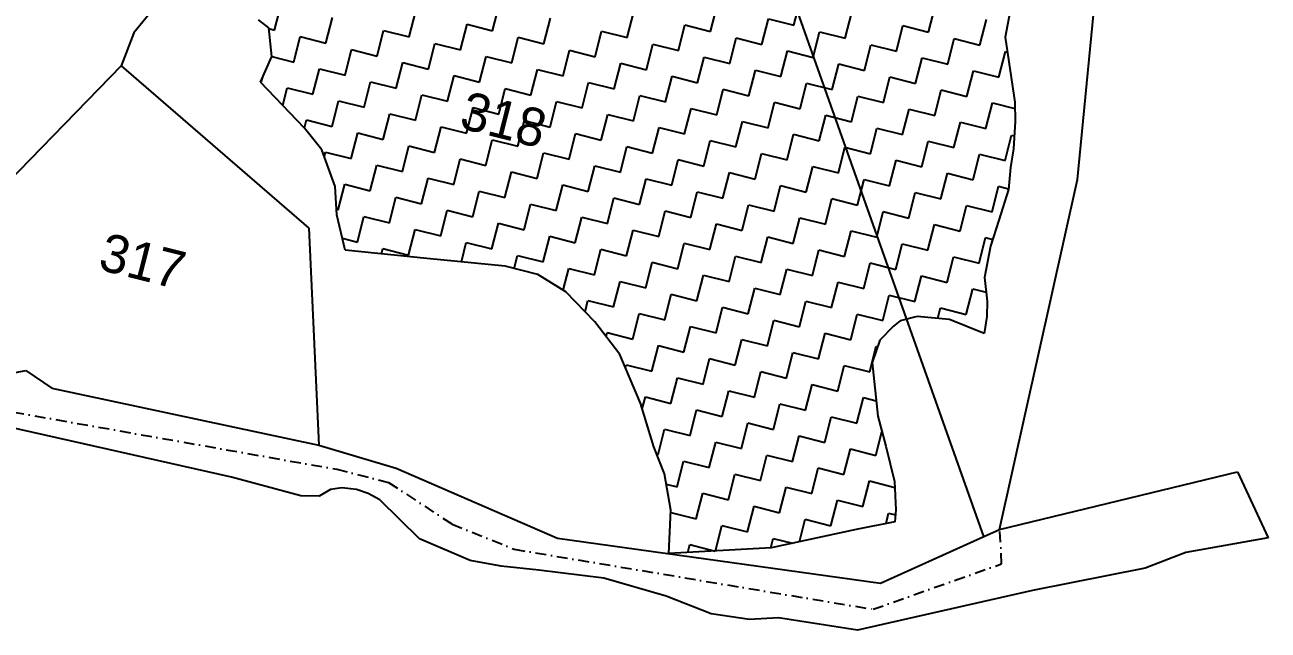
# Model space of a CAD drawing. Header units: metres. Extents: x 281097 to 285452, y 2029380 to 2031700.
# Drawn here: x 283228 to 283809, y 2029474 to 2029757 of the extents above; entities that cross this region are included whole.
import ezdxf
from ezdxf.enums import TextEntityAlignment as Align

# ---------------------------------------------------------------- set-up
doc = ezdxf.new("R2010")
doc.units = ezdxf.units.M
doc.header["$MEASUREMENT"] = 0
doc.linetypes.add('DASHDOT', pattern=[1, 0.5, -0.25, 0, -0.25])
for name, color, linetype in [('OFF', 1, 'Continuous'), ('POLY_HATCH', 12, 'Continuous'), ('POLY_PARCEL', 6, 'Continuous'), ('POLY_WATER', 4, 'Continuous'), ('TEXT_PARCEL', 7, 'Continuous'), ('V_BOUND_LINE', 7, 'Continuous'), ('V_BOUND_STREAM_LINE', 7, 'DASHDOT')]:
    doc.layers.add(name, color=color, linetype=linetype)
doc.styles.add('TEXT_MAP', font='', dxfattribs={"height": 2.5})
doc.styles.get('TEXT_MAP').set_extended_font_data('Kruti Dev 050')

msp = doc.modelspace()

# ---------------------------------------------------------------- linework, layer by layer
at = {"layer": 'OFF'}
msp.add_line((283794.21, 2029547.94), (283808.57, 2029517.1), dxfattribs=at)
at = {"layer": 'POLY_HATCH', "linetype": 'Continuous'}
for p, q in [((283344.46, 2029754.18), (283347.49, 2029766.15)), ((283407.35, 2029750.98), (283410.38, 2029762.96)), ((283446.29, 2029753.86), (283449.32, 2029765.83)), ((283548.12, 2029753.54), (283551.15, 2029765.51)), ((283587.07, 2029756.41), (283590.1, 2029768.39)), ((283649.95, 2029753.22), (283652.99, 2029765.19)), ((283368.4, 2029748.11), (283371.43, 2029760.08)), ((283470.23, 2029747.79), (283473.26, 2029759.76)), ((283509.18, 2029750.67), (283512.21, 2029762.64)), ((283572.06, 2029747.48), (283575.1, 2029759.45)), ((283575.1, 2029759.45), (283587.07, 2029756.41)), ((283611.01, 2029750.35), (283614.04, 2029762.32)), ((283673.9, 2029747.16), (283676.93, 2029759.13)), ((283341.76, 2029754.86), (283344.46, 2029754.18)), ((283392.34, 2029742.05), (283395.38, 2029754.02)), ((283395.38, 2029754.02), (283407.35, 2029750.98)), ((283431.29, 2029744.92), (283434.32, 2029756.89)), ((283434.32, 2029756.89), (283446.29, 2029753.86)), ((283494.17, 2029741.73), (283497.21, 2029753.7)), ((283497.21, 2029753.7), (283509.18, 2029750.67)), ((283533.12, 2029744.6), (283536.15, 2029756.57)), ((283536.15, 2029756.57), (283548.12, 2029753.54)), ((283596.01, 2029741.41), (283599.04, 2029753.38)), ((283599.04, 2029753.38), (283611.01, 2029750.35)), ((283634.95, 2029744.28), (283637.98, 2029756.26)), ((283637.98, 2029756.26), (283649.95, 2029753.22)), ((283353.4, 2029739.17), (283356.43, 2029751.14)), ((283356.43, 2029751.14), (283368.4, 2029748.11)), ((283416.28, 2029735.98), (283419.32, 2029747.95)), ((283419.32, 2029747.95), (283431.29, 2029744.92)), ((283455.23, 2029738.85), (283458.26, 2029750.83)), ((283458.26, 2029750.83), (283470.23, 2029747.79)), ((283518.12, 2029735.66), (283521.15, 2029747.63)), ((283521.15, 2029747.63), (283533.12, 2029744.6)), ((283557.06, 2029738.54), (283560.09, 2029750.51)), ((283560.09, 2029750.51), (283572.06, 2029747.48)), ((283619.95, 2029735.35), (283622.98, 2029747.32)), ((283622.98, 2029747.32), (283634.95, 2029744.28)), ((283658.89, 2029738.22), (283661.92, 2029750.19)), ((283661.92, 2029750.19), (283673.9, 2029747.16)), ((283343.16, 2029741.77), (283353.4, 2029739.17)), ((283377.34, 2029733.11), (283380.37, 2029745.08)), ((283380.37, 2029745.08), (283392.34, 2029742.05)), ((283440.23, 2029729.92), (283443.26, 2029741.89)), ((283443.26, 2029741.89), (283455.23, 2029738.85)), ((283479.17, 2029732.79), (283482.2, 2029744.76)), ((283482.2, 2029744.76), (283494.17, 2029741.73)), ((283542.06, 2029729.6), (283545.09, 2029741.57)), ((283545.09, 2029741.57), (283557.06, 2029738.54)), ((283581, 2029732.47), (283584.04, 2029744.44)), ((283584.04, 2029744.44), (283596.01, 2029741.41)), ((283643.89, 2029729.28), (283646.92, 2029741.25)), ((283646.92, 2029741.25), (283658.89, 2029738.22)), ((283682.83, 2029732.16), (283685.87, 2029744.13)), ((283685.87, 2029744.13), (283686.77, 2029743.9)), ((283362.34, 2029724.17), (283365.37, 2029736.14)), ((283365.37, 2029736.14), (283377.34, 2029733.11)), ((283401.28, 2029727.04), (283404.31, 2029739.01)), ((283404.31, 2029739.01), (283416.28, 2029735.98)), ((283464.17, 2029723.85), (283467.2, 2029735.82)), ((283467.2, 2029735.82), (283479.17, 2029732.79)), ((283503.11, 2029726.73), (283506.15, 2029738.7)), ((283506.15, 2029738.7), (283518.12, 2029735.66)), ((283566, 2029723.53), (283569.03, 2029735.51)), ((283569.03, 2029735.51), (283581, 2029732.47)), ((283604.94, 2029726.41), (283607.98, 2029738.38)), ((283607.98, 2029738.38), (283619.95, 2029735.35)), ((283667.83, 2029723.22), (283670.86, 2029735.19)), ((283670.86, 2029735.19), (283682.83, 2029732.16)), ((283338.04, 2029730.32), (283338.39, 2029730.23)), ((283338.39, 2029730.23), (283338.91, 2029732.28)), ((283386.28, 2029718.1), (283389.31, 2029730.07)), ((283389.31, 2029730.07), (283401.28, 2029727.04)), ((283425.22, 2029720.98), (283428.26, 2029732.95)), ((283428.26, 2029732.95), (283440.23, 2029729.92)), ((283488.11, 2029717.79), (283491.14, 2029729.76)), ((283491.14, 2029729.76), (283503.11, 2029726.73)), ((283527.05, 2029720.66), (283530.09, 2029732.63)), ((283530.09, 2029732.63), (283542.06, 2029729.6)), ((283589.94, 2029717.47), (283592.97, 2029729.44)), ((283592.97, 2029729.44), (283604.94, 2029726.41)), ((283628.89, 2029720.34), (283631.92, 2029732.31)), ((283631.92, 2029732.31), (283643.89, 2029729.28)), ((283348.28, 2029718.97), (283350.37, 2029727.2)), ((283350.37, 2029727.2), (283362.34, 2029724.17)), ((283410.22, 2029712.04), (283413.25, 2029724.01)), ((283413.25, 2029724.01), (283425.22, 2029720.98)), ((283449.16, 2029714.91), (283452.2, 2029726.88)), ((283452.2, 2029726.88), (283464.17, 2029723.85)), ((283512.05, 2029711.72), (283515.08, 2029723.69)), ((283515.08, 2029723.69), (283527.05, 2029720.66)), ((283551, 2029714.6), (283554.03, 2029726.57)), ((283554.03, 2029726.57), (283566, 2029723.53)), ((283613.88, 2029711.4), (283616.92, 2029723.38)), ((283616.92, 2029723.38), (283628.89, 2029720.34)), ((283652.83, 2029714.28), (283655.86, 2029726.25)), ((283655.86, 2029726.25), (283667.83, 2029723.22)), ((283371.27, 2029709.17), (283374.31, 2029721.14)), ((283374.31, 2029721.14), (283386.28, 2029718.1)), ((283434.16, 2029705.97), (283437.19, 2029717.95)), ((283437.19, 2029717.95), (283449.16, 2029714.91)), ((283473.11, 2029708.85), (283476.14, 2029720.82)), ((283476.14, 2029720.82), (283488.11, 2029717.79)), ((283535.99, 2029705.66), (283539.03, 2029717.63)), ((283539.03, 2029717.63), (283551, 2029714.6)), ((283574.94, 2029708.53), (283577.97, 2029720.5)), ((283577.97, 2029720.5), (283589.94, 2029717.47)), ((283637.82, 2029705.34), (283640.86, 2029717.31)), ((283640.86, 2029717.31), (283652.83, 2029714.28)), ((283676.77, 2029708.21), (283679.8, 2029720.18)), ((283679.8, 2029720.18), (283690.29, 2029717.53)), ((283358.36, 2029708.46), (283359.3, 2029712.2)), ((283359.3, 2029712.2), (283371.27, 2029709.17)), ((283395.22, 2029703.1), (283398.25, 2029715.07)), ((283398.25, 2029715.07), (283410.22, 2029712.04)), ((283458.1, 2029699.91), (283461.14, 2029711.88)), ((283461.14, 2029711.88), (283473.11, 2029708.85)), ((283497.05, 2029702.78), (283500.08, 2029714.75)), ((283500.08, 2029714.75), (283512.05, 2029711.72)), ((283559.93, 2029699.59), (283562.97, 2029711.56)), ((283562.97, 2029711.56), (283574.94, 2029708.53)), ((283598.88, 2029702.47), (283601.91, 2029714.44)), ((283601.91, 2029714.44), (283613.88, 2029711.4)), ((283661.77, 2029699.28), (283664.8, 2029711.25)), ((283664.8, 2029711.25), (283676.77, 2029708.21)), ((283380.21, 2029694.16), (283383.25, 2029706.13)), ((283383.25, 2029706.13), (283395.22, 2029703.1)), ((283419.16, 2029697.04), (283422.19, 2029709.01)), ((283422.19, 2029709.01), (283434.16, 2029705.97)), ((283482.04, 2029693.84), (283485.08, 2029705.82)), ((283485.08, 2029705.82), (283497.05, 2029702.78)), ((283520.99, 2029696.72), (283524.02, 2029708.69)), ((283524.02, 2029708.69), (283535.99, 2029705.66)), ((283583.88, 2029693.53), (283586.91, 2029705.5)), ((283586.91, 2029705.5), (283598.88, 2029702.47)), ((283622.82, 2029696.4), (283625.85, 2029708.37)), ((283625.85, 2029708.37), (283637.82, 2029705.34)), ((283685.71, 2029693.21), (283688.74, 2029705.18)), ((283688.74, 2029705.18), (283689.99, 2029704.87)), ((283404.15, 2029688.1), (283407.19, 2029700.07)), ((283407.19, 2029700.07), (283419.16, 2029697.04)), ((283443.1, 2029690.97), (283446.13, 2029702.94)), ((283446.13, 2029702.94), (283458.1, 2029699.91)), ((283505.99, 2029687.78), (283509.02, 2029699.75)), ((283509.02, 2029699.75), (283520.99, 2029696.72)), ((283544.93, 2029690.65), (283547.96, 2029702.62)), ((283547.96, 2029702.62), (283559.93, 2029699.59)), ((283607.82, 2029687.46), (283610.85, 2029699.43)), ((283610.85, 2029699.43), (283622.82, 2029696.4)), ((283646.76, 2029690.34), (283649.8, 2029702.31)), ((283649.8, 2029702.31), (283661.77, 2029699.28)), ((283367.66, 2029694.91), (283368.24, 2029697.19)), ((283368.24, 2029697.19), (283380.21, 2029694.16)), ((283428.1, 2029682.03), (283431.13, 2029694)), ((283431.13, 2029694), (283443.1, 2029690.97)), ((283467.04, 2029684.91), (283470.07, 2029696.88)), ((283470.07, 2029696.88), (283482.04, 2029693.84)), ((283529.93, 2029681.72), (283532.96, 2029693.69)), ((283532.96, 2029693.69), (283544.93, 2029690.65)), ((283568.87, 2029684.59), (283571.91, 2029696.56)), ((283571.91, 2029696.56), (283583.88, 2029693.53)), ((283631.76, 2029681.4), (283634.79, 2029693.37)), ((283634.79, 2029693.37), (283646.76, 2029690.34)), ((283670.7, 2029684.27), (283673.74, 2029696.24)), ((283673.74, 2029696.24), (283685.71, 2029693.21)), ((283389.15, 2029679.16), (283392.18, 2029691.13)), ((283392.18, 2029691.13), (283404.15, 2029688.1)), ((283452.04, 2029675.97), (283455.07, 2029687.94)), ((283455.07, 2029687.94), (283467.04, 2029684.91)), ((283490.98, 2029678.84), (283494.02, 2029690.81)), ((283494.02, 2029690.81), (283505.99, 2029687.78)), ((283553.87, 2029675.65), (283556.9, 2029687.62)), ((283556.9, 2029687.62), (283568.87, 2029684.59)), ((283592.81, 2029678.52), (283595.85, 2029690.5)), ((283595.85, 2029690.5), (283607.82, 2029687.46)), ((283374.15, 2029670.22), (283377.18, 2029682.19)), ((283377.18, 2029682.19), (283389.15, 2029679.16)), ((283413.09, 2029673.09), (283416.13, 2029685.07)), ((283416.13, 2029685.07), (283428.1, 2029682.03)), ((283475.98, 2029669.9), (283479.01, 2029681.87)), ((283479.01, 2029681.87), (283490.98, 2029678.84)), ((283514.92, 2029672.78), (283517.96, 2029684.75)), ((283517.96, 2029684.75), (283529.93, 2029681.72)), ((283616.76, 2029672.46), (283619.79, 2029684.43)), ((283619.79, 2029684.43), (283631.76, 2029681.4)), ((283655.7, 2029675.33), (283658.73, 2029687.3)), ((283658.73, 2029687.3), (283670.7, 2029684.27)), ((283398.09, 2029664.16), (283401.12, 2029676.13)), ((283401.12, 2029676.13), (283413.09, 2029673.09)), ((283437.04, 2029667.03), (283440.07, 2029679)), ((283440.07, 2029679), (283452.04, 2029675.97)), ((283499.92, 2029663.84), (283502.95, 2029675.81)), ((283502.95, 2029675.81), (283514.92, 2029672.78)), ((283538.87, 2029666.71), (283541.9, 2029678.68)), ((283541.9, 2029678.68), (283553.87, 2029675.65)), ((283577.81, 2029669.59), (283580.84, 2029681.56)), ((283580.84, 2029681.56), (283592.81, 2029678.52)), ((283640.7, 2029666.39), (283643.73, 2029678.37)), ((283643.73, 2029678.37), (283655.7, 2029675.33)), ((283679.64, 2029669.27), (283682.68, 2029681.24)), ((283682.68, 2029681.24), (283687.28, 2029680.07)), ((283373.32, 2029670.43), (283374.15, 2029670.22)), ((283422.03, 2029658.09), (283425.06, 2029670.06)), ((283425.06, 2029670.06), (283437.04, 2029667.03)), ((283460.98, 2029660.96), (283464.01, 2029672.94)), ((283464.01, 2029672.94), (283475.98, 2029669.9)), ((283562.81, 2029660.65), (283565.84, 2029672.62)), ((283565.84, 2029672.62), (283577.81, 2029669.59)), ((283601.75, 2029663.52), (283604.79, 2029675.49)), ((283604.79, 2029675.49), (283616.76, 2029672.46)), ((283664.64, 2029660.33), (283667.67, 2029672.3)), ((283667.67, 2029672.3), (283679.64, 2029669.27)), ((283383.09, 2029655.22), (283386.12, 2029667.19)), ((283386.12, 2029667.19), (283398.09, 2029664.16)), ((283484.92, 2029654.9), (283487.95, 2029666.87)), ((283487.95, 2029666.87), (283499.92, 2029663.84)), ((283523.86, 2029657.77), (283526.9, 2029669.74)), ((283526.9, 2029669.74), (283538.87, 2029666.71)), ((283586.75, 2029654.58), (283589.78, 2029666.55)), ((283589.78, 2029666.55), (283601.75, 2029663.52)), ((283625.7, 2029657.46), (283628.73, 2029669.43)), ((283628.73, 2029669.43), (283640.7, 2029666.39)), ((283407.03, 2029649.15), (283410.06, 2029661.12)), ((283410.06, 2029661.12), (283422.03, 2029658.09)), ((283445.97, 2029652.03), (283449.01, 2029664)), ((283449.01, 2029664), (283460.98, 2029660.96)), ((283508.86, 2029648.84), (283511.89, 2029660.81)), ((283511.89, 2029660.81), (283523.86, 2029657.77)), ((283547.81, 2029651.71), (283550.84, 2029663.68)), ((283550.84, 2029663.68), (283562.81, 2029660.65)), ((283610.69, 2029648.52), (283613.72, 2029660.49)), ((283613.72, 2029660.49), (283625.7, 2029657.46)), ((283649.64, 2029651.39), (283652.67, 2029663.36)), ((283652.67, 2029663.36), (283664.64, 2029660.33)), ((283376.09, 2029656.99), (283383.09, 2029655.22)), ((283431.69, 2029645.92), (283434, 2029655.06)), ((283434, 2029655.06), (283445.97, 2029652.03)), ((283469.92, 2029645.96), (283472.95, 2029657.93)), ((283472.95, 2029657.93), (283484.92, 2029654.9)), ((283532.8, 2029642.77), (283535.83, 2029654.74)), ((283535.83, 2029654.74), (283547.81, 2029651.71)), ((283571.75, 2029645.64), (283574.78, 2029657.62)), ((283574.78, 2029657.62), (283586.75, 2029654.58)), ((283634.63, 2029642.45), (283637.67, 2029654.42)), ((283637.67, 2029654.42), (283649.64, 2029651.39)), ((283673.58, 2029645.33), (283676.61, 2029657.3)), ((283676.61, 2029657.3), (283679.94, 2029656.46)), ((283394.43, 2029649.69), (283395.06, 2029652.18)), ((283395.06, 2029652.18), (283407.03, 2029649.15)), ((283456.39, 2029642.85), (283457.94, 2029648.99)), ((283457.94, 2029648.99), (283469.92, 2029645.96)), ((283493.86, 2029639.9), (283496.89, 2029651.87)), ((283496.89, 2029651.87), (283508.86, 2029648.84)), ((283556.74, 2029636.71), (283559.78, 2029648.68)), ((283559.78, 2029648.68), (283571.75, 2029645.64)), ((283595.69, 2029639.58), (283598.72, 2029651.55)), ((283598.72, 2029651.55), (283610.69, 2029648.52)), ((283658.58, 2029636.39), (283661.61, 2029648.36)), ((283661.61, 2029648.36), (283673.58, 2029645.33)), ((283479.29, 2029632.69), (283481.89, 2029642.93)), ((283481.89, 2029642.93), (283493.86, 2029639.9)), ((283517.8, 2029633.83), (283520.83, 2029645.8)), ((283520.83, 2029645.8), (283532.8, 2029642.77)), ((283580.69, 2029630.64), (283583.72, 2029642.61)), ((283583.72, 2029642.61), (283595.69, 2029639.58)), ((283619.63, 2029633.51), (283622.66, 2029645.49)), ((283622.66, 2029645.49), (283634.63, 2029642.45)), ((283502.8, 2029624.89), (283505.83, 2029636.86)), ((283505.83, 2029636.86), (283517.8, 2029633.83)), ((283541.74, 2029627.77), (283544.77, 2029639.74)), ((283544.77, 2029639.74), (283556.74, 2029636.71)), ((283604.63, 2029624.58), (283607.66, 2029636.55)), ((283607.66, 2029636.55), (283619.63, 2029633.51)), ((283643.57, 2029627.45), (283646.6, 2029639.42)), ((283646.6, 2029639.42), (283658.58, 2029636.39)), ((283526.74, 2029618.83), (283529.77, 2029630.8)), ((283529.77, 2029630.8), (283541.74, 2029627.77)), ((283565.68, 2029621.7), (283568.71, 2029633.67)), ((283568.71, 2029633.67), (283580.69, 2029630.64)), ((283628.57, 2029618.51), (283631.6, 2029630.48)), ((283631.6, 2029630.48), (283643.57, 2029627.45)), ((283667.51, 2029621.39), (283670.55, 2029633.36)), ((283670.55, 2029633.36), (283676.83, 2029631.76)), ((283489.49, 2029622.64), (283490.82, 2029627.93)), ((283490.82, 2029627.93), (283502.8, 2029624.89)), ((283550.68, 2029612.76), (283553.71, 2029624.73)), ((283553.71, 2029624.73), (283565.68, 2029621.7)), ((283589.62, 2029615.64), (283592.66, 2029627.61)), ((283592.66, 2029627.61), (283604.63, 2029624.58)), ((283654.33, 2029619.61), (283655.54, 2029624.42)), ((283655.54, 2029624.42), (283667.51, 2029621.39)), ((283511.73, 2029609.89), (283514.77, 2029621.86)), ((283514.77, 2029621.86), (283526.74, 2029618.83)), ((283574.62, 2029606.7), (283577.65, 2029618.67)), ((283577.65, 2029618.67), (283589.62, 2029615.64)), ((283613.57, 2029609.57), (283616.6, 2029621.54)), ((283616.6, 2029621.54), (283628.57, 2029618.51)), ((283499.3, 2029611.08), (283499.76, 2029612.92)), ((283499.76, 2029612.92), (283511.73, 2029609.89)), ((283535.68, 2029603.83), (283538.71, 2029615.8)), ((283538.71, 2029615.8), (283550.68, 2029612.76)), ((283598.56, 2029600.63), (283601.59, 2029612.61)), ((283601.59, 2029612.61), (283613.57, 2029609.57)), ((283520.67, 2029594.89), (283523.7, 2029606.86)), ((283523.7, 2029606.86), (283535.68, 2029603.83)), ((283559.62, 2029597.76), (283562.65, 2029609.73)), ((283562.65, 2029609.73), (283574.62, 2029606.7)), ((283622.5, 2029594.57), (283625.54, 2029606.54)), ((283625.54, 2029606.54), (283626.08, 2029606.4)), ((283544.61, 2029588.82), (283547.65, 2029600.79)), ((283547.65, 2029600.79), (283559.62, 2029597.76)), ((283583.56, 2029591.7), (283586.59, 2029603.67)), ((283586.59, 2029603.67), (283598.56, 2029600.63)), ((283508.34, 2029596.5), (283508.7, 2029597.92)), ((283508.7, 2029597.92), (283520.67, 2029594.89)), ((283568.56, 2029582.76), (283571.59, 2029594.73)), ((283571.59, 2029594.73), (283583.56, 2029591.7)), ((283607.5, 2029585.63), (283610.53, 2029597.6)), ((283610.53, 2029597.6), (283622.5, 2029594.57)), ((283529.61, 2029579.88), (283532.64, 2029591.85)), ((283532.64, 2029591.85), (283544.61, 2029588.82)), ((283592.5, 2029576.69), (283595.53, 2029588.66)), ((283595.53, 2029588.66), (283607.5, 2029585.63)), ((283516.21, 2029577.26), (283517.64, 2029582.92)), ((283517.64, 2029582.92), (283529.61, 2029579.88)), ((283553.55, 2029573.82), (283556.58, 2029585.79)), ((283556.58, 2029585.79), (283568.56, 2029582.76)), ((283577.49, 2029567.75), (283580.53, 2029579.73)), ((283580.53, 2029579.73), (283592.5, 2029576.69)), ((283616.44, 2029570.63), (283619.47, 2029582.6)), ((283619.47, 2029582.6), (283625.47, 2029581.08)), ((283538.55, 2029564.88), (283541.58, 2029576.85)), ((283541.58, 2029576.85), (283553.55, 2029573.82)), ((283601.44, 2029561.69), (283604.47, 2029573.66)), ((283604.47, 2029573.66), (283616.44, 2029570.63)), ((283523.55, 2029555.94), (283526.58, 2029567.91)), ((283526.58, 2029567.91), (283538.55, 2029564.88)), ((283562.49, 2029558.82), (283565.52, 2029570.79)), ((283565.52, 2029570.79), (283577.49, 2029567.75)), ((283625.38, 2029555.62), (283628.17, 2029566.66)), ((283547.49, 2029549.88), (283550.52, 2029561.85)), ((283550.52, 2029561.85), (283562.49, 2029558.82)), ((283586.43, 2029552.75), (283589.47, 2029564.72)), ((283589.47, 2029564.72), (283601.44, 2029561.69)), ((283523.03, 2029556.07), (283523.55, 2029555.94)), ((283571.43, 2029543.81), (283574.46, 2029555.78)), ((283574.46, 2029555.78), (283586.43, 2029552.75)), ((283610.37, 2029546.69), (283613.41, 2029558.66)), ((283613.41, 2029558.66), (283625.38, 2029555.62)), ((283532.48, 2029540.94), (283535.52, 2029552.91)), ((283535.52, 2029552.91), (283547.49, 2029549.88)), ((283595.37, 2029537.75), (283598.4, 2029549.72)), ((283598.4, 2029549.72), (283610.37, 2029546.69)), ((283527.42, 2029542.22), (283532.48, 2029540.94)), ((283556.43, 2029534.87), (283559.46, 2029546.85)), ((283559.46, 2029546.85), (283571.43, 2029543.81)), ((283619.31, 2029531.68), (283622.35, 2029543.65)), ((283622.35, 2029543.65), (283634.13, 2029540.67)), ((283541.42, 2029525.94), (283544.46, 2029537.91)), ((283544.46, 2029537.91), (283556.43, 2029534.87)), ((283580.37, 2029528.81), (283583.4, 2029540.78)), ((283583.4, 2029540.78), (283595.37, 2029537.75)), ((283565.36, 2029519.87), (283568.4, 2029531.84)), ((283568.4, 2029531.84), (283580.37, 2029528.81)), ((283604.31, 2029522.74), (283607.34, 2029534.72)), ((283607.34, 2029534.72), (283619.31, 2029531.68)), ((283529.53, 2029528.95), (283541.42, 2029525.94)), ((283589.68, 2029515.29), (283592.34, 2029525.78)), ((283592.34, 2029525.78), (283604.31, 2029522.74)), ((283630.07, 2029523.85), (283631.28, 2029528.65)), ((283631.28, 2029528.65), (283634.46, 2029527.85)), ((283550.36, 2029510.94), (283553.39, 2029522.9)), ((283553.39, 2029522.9), (283565.36, 2029519.87)), ((283537.44, 2029510.22), (283538.39, 2029513.96)), ((283538.39, 2029513.96), (283550.32, 2029510.94)), ((283576.21, 2029512.38), (283577.34, 2029516.84)), ((283577.34, 2029516.84), (283586.33, 2029514.56))]:
    msp.add_line(p, q, dxfattribs=at)
at = {"layer": 'POLY_HATCH'}
for p, q in [((283688.45, 2029764.87), (283685.73, 2029750.91)), ((283341.71, 2029755.28), (283336.94, 2029758.93)), ((283343.2, 2029741.87), (283341.71, 2029755.28)), ((283685.73, 2029750.91), (283690.24, 2029720.46)), ((283337.83, 2029729.86), (283343.2, 2029741.87)), ((283358.45, 2029708.36), (283337.83, 2029729.86)), ((283690.24, 2029720.46), (283690.4, 2029711.47)), ((283690.4, 2029711.47), (283689.6, 2029698.65)), ((283366.46, 2029698.19), (283358.45, 2029708.36)), ((283372.73, 2029681.13), (283366.46, 2029698.19)), ((283689.6, 2029698.65), (283688.23, 2029690.04)), ((283688.23, 2029690.04), (283687.24, 2029679.7)), ((283373.45, 2029667.93), (283372.73, 2029681.13)), ((283687.24, 2029679.7), (283682.79, 2029665.36)), ((283377.43, 2029651.45), (283373.45, 2029667.93)), ((283682.79, 2029665.36), (283678.93, 2029653.32)), ((283678.93, 2029653.32), (283676.01, 2029638.59)), ((283415.52, 2029647.5), (283377.43, 2029651.45)), ((283452.08, 2029643.94), (283415.52, 2029647.5)), ((283467.39, 2029640.06), (283452.08, 2029643.94)), ((283480.48, 2029631.95), (283467.39, 2029640.06)), ((283676.01, 2029638.59), (283677.32, 2029627.68)), ((283494.04, 2029617.93), (283480.48, 2029631.95)), ((283677.32, 2029627.68), (283677.11, 2029620.4)), ((283505.67, 2029602.78), (283494.04, 2029617.93)), ((283636.7, 2029618.43), (283633.63, 2029615.95)), ((283644.55, 2029620.51), (283636.7, 2029618.43)), ((283659.68, 2029619.12), (283644.55, 2029620.51)), ((283675.93, 2029612.56), (283659.68, 2029619.12)), ((283677.11, 2029620.4), (283675.93, 2029612.56)), ((283633.63, 2029615.95), (283627.1, 2029609.46)), ((283627.1, 2029609.46), (283623.62, 2029598.95)), ((283515.37, 2029579.97), (283505.67, 2029602.78)), ((283623.62, 2029598.95), (283626.22, 2029573.87)), ((283521.63, 2029559.66), (283515.37, 2029579.97)), ((283626.22, 2029573.87), (283630.01, 2029559.88)), ((283526.57, 2029547.01), (283521.63, 2029559.66)), ((283630.01, 2029559.88), (283633.98, 2029543.41)), ((283529.58, 2029529.97), (283526.57, 2029547.01)), ((283633.98, 2029543.41), (283634.71, 2029530.2)), ((283528.54, 2029509.73), (283529.58, 2029529.97)), ((283634.71, 2029530.2), (283634.12, 2029524.65)), ((283616.11, 2029521.07), (283576.44, 2029512.4)), ((283634.12, 2029524.65), (283616.11, 2029521.07)), ((283576.44, 2029512.4), (283528.54, 2029509.73))]:
    msp.add_line(p, q, dxfattribs=at)
at = {"layer": 'POLY_PARCEL'}
for p, q in [((283382.15, 2029879), (283278.63, 2029752.88)), ((283675.74, 2029517.7), (283548.25, 2029877.13)), ((283278.63, 2029752.88), (283272.76, 2029737.4)), ((283272.76, 2029737.4), (283161.93, 2029623.55)), ((283272.76, 2029737.4), (283360.36, 2029661.67)), ((283360.36, 2029661.67), (283365.07, 2029560.36))]:
    msp.add_line(p, q, dxfattribs=at)
at = {"layer": 'POLY_WATER'}
for p, q in [((283172.68, 2029584.62), (283228.23, 2029595.3)), ((283228.23, 2029595.3), (283240.35, 2029586.91)), ((283240.35, 2029586.91), (283365.07, 2029560.36)), ((283324.29, 2029545.48), (283168.34, 2029580.44)), ((283365.07, 2029560.36), (283401.26, 2029549.68)), ((283401.26, 2029549.68), (283476.64, 2029516.99)), ((283356.7, 2029536.69), (283324.29, 2029545.48)), ((283683.12, 2029521.04), (283794.21, 2029547.94)), ((283365.23, 2029536.54), (283356.7, 2029536.69)), ((283370.57, 2029539.72), (283365.23, 2029536.54)), ((283375.78, 2029540.42), (283370.57, 2029539.72)), ((283382.65, 2029539.68), (283375.78, 2029540.42)), ((283388.22, 2029537.77), (283382.65, 2029539.68)), ((283393.54, 2029534.91), (283388.22, 2029537.77)), ((283412.09, 2029516.61), (283393.54, 2029534.91)), ((283675.74, 2029517.7), (283683.12, 2029521.04)), ((283435.76, 2029506.59), (283412.09, 2029516.61)), ((283476.64, 2029516.99), (283627.53, 2029495.89)), ((283627.53, 2029495.89), (283675.74, 2029517.7)), ((283808.57, 2029517.1), (283770.05, 2029510.24)), ((283770.05, 2029510.24), (283751.07, 2029502.96)), ((283450.2, 2029503.93), (283435.76, 2029506.59)), ((283467.85, 2029501.98), (283450.2, 2029503.93)), ((283498.17, 2029498.33), (283467.85, 2029501.98)), ((283751.07, 2029502.96), (283698.55, 2029492.59)), ((283527.3, 2029489.95), (283498.17, 2029498.33)), ((283548.36, 2029481.59), (283527.3, 2029489.95)), ((283698.55, 2029492.59), (283616.74, 2029474.02)), ((283566.36, 2029479.04), (283548.36, 2029481.59)), ((283579.9, 2029479.83), (283566.36, 2029479.04)), ((283616.74, 2029474.02), (283579.9, 2029479.83))]:
    msp.add_line(p, q, dxfattribs=at)
at = {"layer": 'V_BOUND_LINE'}
for p, q in [((283719.5, 2029684.48), (283727.57, 2029767.73)), ((283683.12, 2029521.04), (283719.5, 2029684.48))]:
    msp.add_line(p, q, dxfattribs=at)
at = {"layer": 'V_BOUND_STREAM_LINE', "ltscale": 10}
for p, q in [((283172.68, 2029584.62), (283373.44, 2029549.12)), ((283373.44, 2029549.12), (283397.66, 2029542.98)), ((283397.66, 2029542.98), (283427.31, 2029523.54)), ((283427.31, 2029523.54), (283456.38, 2029511.77)), ((283684.08, 2029504.98), (283683.12, 2029521.04)), ((283456.38, 2029511.77), (283624.02, 2029483.76)), ((283624.02, 2029483.76), (283684.08, 2029504.98))]:
    msp.add_line(p, q, dxfattribs=at)

# ---------------------------------------------------------------- texts
at = {"layer": 'TEXT_PARCEL', "style": 'TEXT_MAP'}
for s, p in [('318', (283451.51, 2029712.39)), ('317', (283282.82, 2029646.34))]:
    msp.add_text(s, height=17.782, rotation=345.78524, dxfattribs=at).set_placement(p, align=Align.MIDDLE)

doc.saveas('drawing.dxf')
